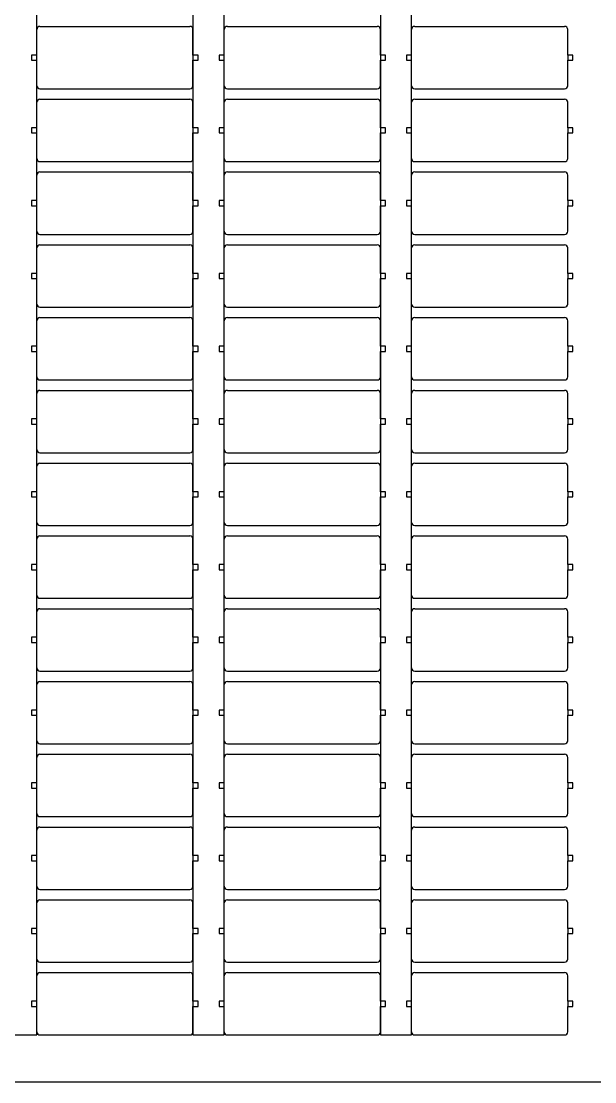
# Model space of a CAD drawing. Extents: x 0 to 438, y 0 to 206.
# Drawn here: x 282 to 337.1, y 0 to 102 of the extents above; entities that cross this region are included whole.
import ezdxf

# ---------------------------------------------------------------- set-up
doc = ezdxf.new("R2010")
doc.units = 0
for name, color, linetype in [('PLATE', 7, 'Continuous'), ('SAMPLE', 4, 'Continuous'), ('SEPARATOR', 1, 'Continuous'), ('TAB', 2, 'Continuous')]:
    doc.layers.add(name, color=color, linetype=linetype)

msp = doc.modelspace()

# ---------------------------------------------------------------- linework, layer by layer
at = {"layer": 'PLATE'}
msp.add_lwpolyline([(0, 0), (420, 0), (420, 197), (0, 197)], close=True, dxfattribs=at)
at = {"layer": 'SAMPLE'}
for p, q in [((283.5228, 101.3148), (283.5, 101.2)), ((283.5, 98.75), (283.5, 101.2)), ((283.5879, 101.4121), (283.5228, 101.3148)), ((283.6852, 101.4772), (283.5879, 101.4121)), ((283.8, 101.5), (283.6852, 101.4772)), ((283.8, 101.5), (298.2, 101.5)), ((298.3148, 101.4772), (298.2, 101.5)), ((298.4121, 101.4121), (298.3148, 101.4772)), ((298.4772, 101.3148), (298.4121, 101.4121)), ((298.5, 101.2), (298.4772, 101.3148)), ((298.5, 98.75), (298.5, 101.2)), ((301.5228, 101.3148), (301.5, 101.2)), ((301.5, 98.75), (301.5, 101.2)), ((301.5879, 101.4121), (301.5228, 101.3148)), ((301.6852, 101.4772), (301.5879, 101.4121)), ((301.8, 101.5), (301.6852, 101.4772)), ((301.8, 101.5), (316.2, 101.5)), ((316.3148, 101.4772), (316.2, 101.5)), ((316.4121, 101.4121), (316.3148, 101.4772)), ((316.4772, 101.3148), (316.4121, 101.4121)), ((316.5, 101.2), (316.4772, 101.3148)), ((316.5, 98.75), (316.5, 101.2)), ((319.5228, 101.3148), (319.5, 101.2)), ((319.5, 98.75), (319.5, 101.2)), ((319.5879, 101.4121), (319.5228, 101.3148)), ((319.6852, 101.4772), (319.5879, 101.4121)), ((319.8, 101.5), (319.6852, 101.4772)), ((319.8, 101.5), (334.2, 101.5)), ((334.3148, 101.4772), (334.2, 101.5)), ((334.4121, 101.4121), (334.3148, 101.4772)), ((334.4772, 101.3148), (334.4121, 101.4121)), ((334.5, 101.2), (334.4772, 101.3148)), ((334.5, 98.75), (334.5, 101.2)), ((283.5, 95.8), (283.5, 98.25)), ((298.5, 95.8), (298.5, 98.25)), ((301.5, 95.8), (301.5, 98.25)), ((316.5, 95.8), (316.5, 98.25)), ((319.5, 95.8), (319.5, 98.25)), ((334.5, 95.8), (334.5, 98.25)), ((283.5, 95.8), (283.5228, 95.6852)), ((283.5228, 95.6852), (283.5879, 95.5879)), ((283.5879, 95.5879), (283.6852, 95.5228)), ((283.6852, 95.5228), (283.8, 95.5)), ((283.8, 95.5), (298.2, 95.5)), ((298.2, 95.5), (298.3148, 95.5228)), ((298.3148, 95.5228), (298.4121, 95.5879)), ((298.4121, 95.5879), (298.4772, 95.6852)), ((298.4772, 95.6852), (298.5, 95.8)), ((301.5, 95.8), (301.5228, 95.6852)), ((301.5228, 95.6852), (301.5879, 95.5879)), ((301.5879, 95.5879), (301.6852, 95.5228)), ((301.6852, 95.5228), (301.8, 95.5)), ((301.8, 95.5), (316.2, 95.5)), ((316.2, 95.5), (316.3148, 95.5228)), ((316.3148, 95.5228), (316.4121, 95.5879)), ((316.4121, 95.5879), (316.4772, 95.6852)), ((316.4772, 95.6852), (316.5, 95.8)), ((319.5, 95.8), (319.5228, 95.6852)), ((319.5228, 95.6852), (319.5879, 95.5879)), ((319.5879, 95.5879), (319.6852, 95.5228)), ((319.6852, 95.5228), (319.8, 95.5)), ((319.8, 95.5), (334.2, 95.5)), ((334.2, 95.5), (334.3148, 95.5228)), ((334.3148, 95.5228), (334.4121, 95.5879)), ((334.4121, 95.5879), (334.4772, 95.6852)), ((334.4772, 95.6852), (334.5, 95.8)), ((283.5228, 94.3148), (283.5, 94.2)), ((283.5, 91.75), (283.5, 94.2)), ((283.5879, 94.4121), (283.5228, 94.3148)), ((283.6852, 94.4772), (283.5879, 94.4121)), ((283.8, 94.5), (283.6852, 94.4772)), ((283.8, 94.5), (298.2, 94.5)), ((298.3148, 94.4772), (298.2, 94.5)), ((298.4121, 94.4121), (298.3148, 94.4772)), ((298.4772, 94.3148), (298.4121, 94.4121)), ((298.5, 94.2), (298.4772, 94.3148)), ((298.5, 91.75), (298.5, 94.2)), ((301.5228, 94.3148), (301.5, 94.2)), ((301.5, 91.75), (301.5, 94.2)), ((301.5879, 94.4121), (301.5228, 94.3148)), ((301.6852, 94.4772), (301.5879, 94.4121)), ((301.8, 94.5), (301.6852, 94.4772)), ((301.8, 94.5), (316.2, 94.5)), ((316.3148, 94.4772), (316.2, 94.5)), ((316.4121, 94.4121), (316.3148, 94.4772)), ((316.4772, 94.3148), (316.4121, 94.4121)), ((316.5, 94.2), (316.4772, 94.3148)), ((316.5, 91.75), (316.5, 94.2)), ((319.5228, 94.3148), (319.5, 94.2)), ((319.5, 91.75), (319.5, 94.2)), ((319.5879, 94.4121), (319.5228, 94.3148)), ((319.6852, 94.4772), (319.5879, 94.4121)), ((319.8, 94.5), (319.6852, 94.4772)), ((319.8, 94.5), (334.2, 94.5)), ((334.3148, 94.4772), (334.2, 94.5)), ((334.4121, 94.4121), (334.3148, 94.4772)), ((334.4772, 94.3148), (334.4121, 94.4121)), ((334.5, 94.2), (334.4772, 94.3148)), ((334.5, 91.75), (334.5, 94.2)), ((283.5, 88.8), (283.5, 91.25)), ((298.5, 88.8), (298.5, 91.25)), ((301.5, 88.8), (301.5, 91.25)), ((316.5, 88.8), (316.5, 91.25)), ((319.5, 88.8), (319.5, 91.25)), ((334.5, 88.8), (334.5, 91.25)), ((283.5, 88.8), (283.5228, 88.6852)), ((298.4772, 88.6852), (298.5, 88.8)), ((301.5, 88.8), (301.5228, 88.6852)), ((316.4772, 88.6852), (316.5, 88.8)), ((319.5, 88.8), (319.5228, 88.6852)), ((334.4772, 88.6852), (334.5, 88.8)), ((283.5228, 88.6852), (283.5879, 88.5879)), ((283.5879, 88.5879), (283.6852, 88.5228)), ((283.6852, 88.5228), (283.8, 88.5)), ((283.8, 88.5), (298.2, 88.5)), ((298.2, 88.5), (298.3148, 88.5228)), ((298.3148, 88.5228), (298.4121, 88.5879)), ((298.4121, 88.5879), (298.4772, 88.6852)), ((301.5228, 88.6852), (301.5879, 88.5879)), ((301.5879, 88.5879), (301.6852, 88.5228)), ((301.6852, 88.5228), (301.8, 88.5)), ((301.8, 88.5), (316.2, 88.5)), ((316.2, 88.5), (316.3148, 88.5228)), ((316.3148, 88.5228), (316.4121, 88.5879)), ((316.4121, 88.5879), (316.4772, 88.6852)), ((319.5228, 88.6852), (319.5879, 88.5879)), ((319.5879, 88.5879), (319.6852, 88.5228)), ((319.6852, 88.5228), (319.8, 88.5)), ((319.8, 88.5), (334.2, 88.5)), ((334.2, 88.5), (334.3148, 88.5228)), ((334.3148, 88.5228), (334.4121, 88.5879)), ((334.4121, 88.5879), (334.4772, 88.6852)), ((283.5228, 87.3148), (283.5, 87.2)), ((283.5, 84.75), (283.5, 87.2)), ((283.5879, 87.4121), (283.5228, 87.3148)), ((283.6852, 87.4772), (283.5879, 87.4121)), ((283.8, 87.5), (283.6852, 87.4772)), ((283.8, 87.5), (298.2, 87.5)), ((298.3148, 87.4772), (298.2, 87.5)), ((298.4121, 87.4121), (298.3148, 87.4772)), ((298.4772, 87.3148), (298.4121, 87.4121)), ((298.5, 87.2), (298.4772, 87.3148)), ((298.5, 84.75), (298.5, 87.2)), ((301.5228, 87.3148), (301.5, 87.2)), ((301.5, 84.75), (301.5, 87.2)), ((301.5879, 87.4121), (301.5228, 87.3148)), ((301.6852, 87.4772), (301.5879, 87.4121)), ((301.8, 87.5), (301.6852, 87.4772)), ((301.8, 87.5), (316.2, 87.5)), ((316.3148, 87.4772), (316.2, 87.5)), ((316.4121, 87.4121), (316.3148, 87.4772)), ((316.4772, 87.3148), (316.4121, 87.4121)), ((316.5, 87.2), (316.4772, 87.3148)), ((316.5, 84.75), (316.5, 87.2)), ((319.5228, 87.3148), (319.5, 87.2)), ((319.5, 84.75), (319.5, 87.2)), ((319.5879, 87.4121), (319.5228, 87.3148)), ((319.6852, 87.4772), (319.5879, 87.4121)), ((319.8, 87.5), (319.6852, 87.4772)), ((319.8, 87.5), (334.2, 87.5)), ((334.3148, 87.4772), (334.2, 87.5)), ((334.4121, 87.4121), (334.3148, 87.4772)), ((334.4772, 87.3148), (334.4121, 87.4121)), ((334.5, 87.2), (334.4772, 87.3148)), ((334.5, 84.75), (334.5, 87.2)), ((283.5, 81.8), (283.5, 84.25)), ((298.5, 81.8), (298.5, 84.25)), ((301.5, 81.8), (301.5, 84.25)), ((316.5, 81.8), (316.5, 84.25)), ((319.5, 81.8), (319.5, 84.25)), ((334.5, 81.8), (334.5, 84.25)), ((283.5, 81.8), (283.5228, 81.6852)), ((283.5228, 81.6852), (283.5879, 81.5879)), ((298.4121, 81.5879), (298.4772, 81.6852)), ((298.4772, 81.6852), (298.5, 81.8)), ((301.5, 81.8), (301.5228, 81.6852)), ((301.5228, 81.6852), (301.5879, 81.5879)), ((316.4121, 81.5879), (316.4772, 81.6852)), ((316.4772, 81.6852), (316.5, 81.8)), ((319.5, 81.8), (319.5228, 81.6852)), ((319.5228, 81.6852), (319.5879, 81.5879)), ((334.4121, 81.5879), (334.4772, 81.6852)), ((334.4772, 81.6852), (334.5, 81.8)), ((283.5879, 81.5879), (283.6852, 81.5228)), ((283.6852, 81.5228), (283.8, 81.5)), ((283.8, 81.5), (298.2, 81.5)), ((298.2, 81.5), (298.3148, 81.5228)), ((298.3148, 81.5228), (298.4121, 81.5879)), ((301.5879, 81.5879), (301.6852, 81.5228)), ((301.6852, 81.5228), (301.8, 81.5)), ((301.8, 81.5), (316.2, 81.5)), ((316.2, 81.5), (316.3148, 81.5228)), ((316.3148, 81.5228), (316.4121, 81.5879)), ((319.5879, 81.5879), (319.6852, 81.5228)), ((319.6852, 81.5228), (319.8, 81.5)), ((319.8, 81.5), (334.2, 81.5)), ((334.2, 81.5), (334.3148, 81.5228)), ((334.3148, 81.5228), (334.4121, 81.5879)), ((283.5228, 80.3148), (283.5, 80.2)), ((283.5, 77.75), (283.5, 80.2)), ((283.5879, 80.4121), (283.5228, 80.3148)), ((283.6852, 80.4772), (283.5879, 80.4121)), ((283.8, 80.5), (283.6852, 80.4772)), ((283.8, 80.5), (298.2, 80.5)), ((298.3148, 80.4772), (298.2, 80.5)), ((298.4121, 80.4121), (298.3148, 80.4772)), ((298.4772, 80.3148), (298.4121, 80.4121)), ((298.5, 80.2), (298.4772, 80.3148)), ((298.5, 77.75), (298.5, 80.2)), ((301.5228, 80.3148), (301.5, 80.2)), ((301.5, 77.75), (301.5, 80.2)), ((301.5879, 80.4121), (301.5228, 80.3148)), ((301.6852, 80.4772), (301.5879, 80.4121)), ((301.8, 80.5), (301.6852, 80.4772)), ((301.8, 80.5), (316.2, 80.5)), ((316.3148, 80.4772), (316.2, 80.5)), ((316.4121, 80.4121), (316.3148, 80.4772)), ((316.4772, 80.3148), (316.4121, 80.4121)), ((316.5, 80.2), (316.4772, 80.3148)), ((316.5, 77.75), (316.5, 80.2)), ((319.5228, 80.3148), (319.5, 80.2)), ((319.5, 77.75), (319.5, 80.2)), ((319.5879, 80.4121), (319.5228, 80.3148)), ((319.6852, 80.4772), (319.5879, 80.4121)), ((319.8, 80.5), (319.6852, 80.4772)), ((319.8, 80.5), (334.2, 80.5)), ((334.3148, 80.4772), (334.2, 80.5)), ((334.4121, 80.4121), (334.3148, 80.4772)), ((334.4772, 80.3148), (334.4121, 80.4121)), ((334.5, 80.2), (334.4772, 80.3148)), ((334.5, 77.75), (334.5, 80.2)), ((283.5, 74.8), (283.5, 77.25)), ((298.5, 74.8), (298.5, 77.25)), ((301.5, 74.8), (301.5, 77.25)), ((316.5, 74.8), (316.5, 77.25)), ((319.5, 74.8), (319.5, 77.25)), ((334.5, 74.8), (334.5, 77.25)), ((283.5, 74.8), (283.5228, 74.6852)), ((283.5228, 74.6852), (283.5879, 74.5879)), ((283.5879, 74.5879), (283.6852, 74.5228)), ((283.6852, 74.5228), (283.8, 74.5)), ((283.8, 74.5), (298.2, 74.5)), ((298.2, 74.5), (298.3148, 74.5228)), ((298.3148, 74.5228), (298.4121, 74.5879)), ((298.4121, 74.5879), (298.4772, 74.6852)), ((298.4772, 74.6852), (298.5, 74.8)), ((301.5, 74.8), (301.5228, 74.6852)), ((301.5228, 74.6852), (301.5879, 74.5879)), ((301.5879, 74.5879), (301.6852, 74.5228)), ((301.6852, 74.5228), (301.8, 74.5)), ((301.8, 74.5), (316.2, 74.5)), ((316.2, 74.5), (316.3148, 74.5228)), ((316.3148, 74.5228), (316.4121, 74.5879)), ((316.4121, 74.5879), (316.4772, 74.6852)), ((316.4772, 74.6852), (316.5, 74.8)), ((319.5, 74.8), (319.5228, 74.6852)), ((319.5228, 74.6852), (319.5879, 74.5879)), ((319.5879, 74.5879), (319.6852, 74.5228)), ((319.6852, 74.5228), (319.8, 74.5)), ((319.8, 74.5), (334.2, 74.5)), ((334.2, 74.5), (334.3148, 74.5228)), ((334.3148, 74.5228), (334.4121, 74.5879)), ((334.4121, 74.5879), (334.4772, 74.6852)), ((334.4772, 74.6852), (334.5, 74.8)), ((283.6852, 73.4772), (283.5879, 73.4121)), ((283.8, 73.5), (283.6852, 73.4772)), ((283.8, 73.5), (298.2, 73.5)), ((298.3148, 73.4772), (298.2, 73.5)), ((298.4121, 73.4121), (298.3148, 73.4772)), ((301.6852, 73.4772), (301.5879, 73.4121)), ((301.8, 73.5), (301.6852, 73.4772)), ((301.8, 73.5), (316.2, 73.5)), ((316.3148, 73.4772), (316.2, 73.5)), ((316.4121, 73.4121), (316.3148, 73.4772)), ((319.6852, 73.4772), (319.5879, 73.4121)), ((319.8, 73.5), (319.6852, 73.4772)), ((319.8, 73.5), (334.2, 73.5)), ((334.3148, 73.4772), (334.2, 73.5)), ((334.4121, 73.4121), (334.3148, 73.4772)), ((283.5228, 73.3148), (283.5, 73.2)), ((283.5, 70.75), (283.5, 73.2)), ((283.5879, 73.4121), (283.5228, 73.3148)), ((298.4772, 73.3148), (298.4121, 73.4121)), ((298.5, 73.2), (298.4772, 73.3148)), ((298.5, 70.75), (298.5, 73.2)), ((301.5228, 73.3148), (301.5, 73.2)), ((301.5, 70.75), (301.5, 73.2)), ((301.5879, 73.4121), (301.5228, 73.3148)), ((316.4772, 73.3148), (316.4121, 73.4121)), ((316.5, 73.2), (316.4772, 73.3148)), ((316.5, 70.75), (316.5, 73.2)), ((319.5228, 73.3148), (319.5, 73.2)), ((319.5, 70.75), (319.5, 73.2)), ((319.5879, 73.4121), (319.5228, 73.3148)), ((334.4772, 73.3148), (334.4121, 73.4121)), ((334.5, 73.2), (334.4772, 73.3148)), ((334.5, 70.75), (334.5, 73.2)), ((283.5, 67.8), (283.5, 70.25)), ((298.5, 67.8), (298.5, 70.25)), ((301.5, 67.8), (301.5, 70.25)), ((316.5, 67.8), (316.5, 70.25)), ((319.5, 67.8), (319.5, 70.25)), ((334.5, 67.8), (334.5, 70.25)), ((283.5, 67.8), (283.5228, 67.6852)), ((283.5228, 67.6852), (283.5879, 67.5879)), ((283.5879, 67.5879), (283.6852, 67.5228)), ((283.6852, 67.5228), (283.8, 67.5)), ((283.8, 67.5), (298.2, 67.5)), ((298.2, 67.5), (298.3148, 67.5228)), ((298.3148, 67.5228), (298.4121, 67.5879)), ((298.4121, 67.5879), (298.4772, 67.6852)), ((298.4772, 67.6852), (298.5, 67.8)), ((301.5, 67.8), (301.5228, 67.6852)), ((301.5228, 67.6852), (301.5879, 67.5879)), ((301.5879, 67.5879), (301.6852, 67.5228)), ((301.6852, 67.5228), (301.8, 67.5)), ((301.8, 67.5), (316.2, 67.5)), ((316.2, 67.5), (316.3148, 67.5228)), ((316.3148, 67.5228), (316.4121, 67.5879)), ((316.4121, 67.5879), (316.4772, 67.6852)), ((316.4772, 67.6852), (316.5, 67.8)), ((319.5, 67.8), (319.5228, 67.6852)), ((319.5228, 67.6852), (319.5879, 67.5879)), ((319.5879, 67.5879), (319.6852, 67.5228)), ((319.6852, 67.5228), (319.8, 67.5)), ((319.8, 67.5), (334.2, 67.5)), ((334.2, 67.5), (334.3148, 67.5228)), ((334.3148, 67.5228), (334.4121, 67.5879)), ((334.4121, 67.5879), (334.4772, 67.6852)), ((334.4772, 67.6852), (334.5, 67.8)), ((283.5228, 66.3148), (283.5, 66.2)), ((283.5879, 66.4121), (283.5228, 66.3148)), ((283.6852, 66.4772), (283.5879, 66.4121)), ((283.8, 66.5), (283.6852, 66.4772)), ((283.8, 66.5), (298.2, 66.5)), ((298.3148, 66.4772), (298.2, 66.5)), ((298.4121, 66.4121), (298.3148, 66.4772)), ((298.4772, 66.3148), (298.4121, 66.4121)), ((298.5, 66.2), (298.4772, 66.3148)), ((301.5228, 66.3148), (301.5, 66.2)), ((301.5879, 66.4121), (301.5228, 66.3148)), ((301.6852, 66.4772), (301.5879, 66.4121)), ((301.8, 66.5), (301.6852, 66.4772)), ((301.8, 66.5), (316.2, 66.5)), ((316.3148, 66.4772), (316.2, 66.5)), ((316.4121, 66.4121), (316.3148, 66.4772)), ((316.4772, 66.3148), (316.4121, 66.4121)), ((316.5, 66.2), (316.4772, 66.3148)), ((319.5228, 66.3148), (319.5, 66.2)), ((319.5879, 66.4121), (319.5228, 66.3148)), ((319.6852, 66.4772), (319.5879, 66.4121)), ((319.8, 66.5), (319.6852, 66.4772)), ((319.8, 66.5), (334.2, 66.5)), ((334.3148, 66.4772), (334.2, 66.5)), ((334.4121, 66.4121), (334.3148, 66.4772)), ((334.4772, 66.3148), (334.4121, 66.4121)), ((334.5, 66.2), (334.4772, 66.3148)), ((283.5, 63.75), (283.5, 66.2)), ((298.5, 63.75), (298.5, 66.2)), ((301.5, 63.75), (301.5, 66.2)), ((316.5, 63.75), (316.5, 66.2)), ((319.5, 63.75), (319.5, 66.2)), ((334.5, 63.75), (334.5, 66.2)), ((283.5, 60.8), (283.5, 63.25)), ((298.5, 60.8), (298.5, 63.25)), ((301.5, 60.8), (301.5, 63.25)), ((316.5, 60.8), (316.5, 63.25)), ((319.5, 60.8), (319.5, 63.25)), ((334.5, 60.8), (334.5, 63.25)), ((283.5, 60.8), (283.5228, 60.6852)), ((283.5228, 60.6852), (283.5879, 60.5879)), ((283.5879, 60.5879), (283.6852, 60.5228)), ((283.6852, 60.5228), (283.8, 60.5)), ((283.8, 60.5), (298.2, 60.5)), ((298.2, 60.5), (298.3148, 60.5228)), ((298.3148, 60.5228), (298.4121, 60.5879)), ((298.4121, 60.5879), (298.4772, 60.6852)), ((298.4772, 60.6852), (298.5, 60.8)), ((301.5, 60.8), (301.5228, 60.6852)), ((301.5228, 60.6852), (301.5879, 60.5879)), ((301.5879, 60.5879), (301.6852, 60.5228)), ((301.6852, 60.5228), (301.8, 60.5)), ((301.8, 60.5), (316.2, 60.5)), ((316.2, 60.5), (316.3148, 60.5228)), ((316.3148, 60.5228), (316.4121, 60.5879)), ((316.4121, 60.5879), (316.4772, 60.6852)), ((316.4772, 60.6852), (316.5, 60.8)), ((319.5, 60.8), (319.5228, 60.6852)), ((319.5228, 60.6852), (319.5879, 60.5879)), ((319.5879, 60.5879), (319.6852, 60.5228)), ((319.6852, 60.5228), (319.8, 60.5)), ((319.8, 60.5), (334.2, 60.5)), ((334.2, 60.5), (334.3148, 60.5228)), ((334.3148, 60.5228), (334.4121, 60.5879)), ((334.4121, 60.5879), (334.4772, 60.6852)), ((334.4772, 60.6852), (334.5, 60.8)), ((283.5228, 59.3148), (283.5, 59.2)), ((283.5, 56.75), (283.5, 59.2)), ((283.5879, 59.4121), (283.5228, 59.3148)), ((283.6852, 59.4772), (283.5879, 59.4121)), ((283.8, 59.5), (283.6852, 59.4772)), ((283.8, 59.5), (298.2, 59.5)), ((298.3148, 59.4772), (298.2, 59.5)), ((298.4121, 59.4121), (298.3148, 59.4772)), ((298.4772, 59.3148), (298.4121, 59.4121)), ((298.5, 59.2), (298.4772, 59.3148)), ((298.5, 56.75), (298.5, 59.2)), ((301.5228, 59.3148), (301.5, 59.2)), ((301.5, 56.75), (301.5, 59.2)), ((301.5879, 59.4121), (301.5228, 59.3148)), ((301.6852, 59.4772), (301.5879, 59.4121)), ((301.8, 59.5), (301.6852, 59.4772)), ((301.8, 59.5), (316.2, 59.5)), ((316.3148, 59.4772), (316.2, 59.5)), ((316.4121, 59.4121), (316.3148, 59.4772)), ((316.4772, 59.3148), (316.4121, 59.4121)), ((316.5, 59.2), (316.4772, 59.3148)), ((316.5, 56.75), (316.5, 59.2)), ((319.5228, 59.3148), (319.5, 59.2)), ((319.5, 56.75), (319.5, 59.2)), ((319.5879, 59.4121), (319.5228, 59.3148)), ((319.6852, 59.4772), (319.5879, 59.4121)), ((319.8, 59.5), (319.6852, 59.4772)), ((319.8, 59.5), (334.2, 59.5)), ((334.3148, 59.4772), (334.2, 59.5)), ((334.4121, 59.4121), (334.3148, 59.4772)), ((334.4772, 59.3148), (334.4121, 59.4121)), ((334.5, 59.2), (334.4772, 59.3148)), ((334.5, 56.75), (334.5, 59.2)), ((283.5, 53.8), (283.5, 56.25)), ((298.5, 53.8), (298.5, 56.25)), ((301.5, 53.8), (301.5, 56.25)), ((316.5, 53.8), (316.5, 56.25)), ((319.5, 53.8), (319.5, 56.25)), ((334.5, 53.8), (334.5, 56.25)), ((283.5, 53.8), (283.5228, 53.6852)), ((283.5228, 53.6852), (283.5879, 53.5879)), ((283.5879, 53.5879), (283.6852, 53.5228)), ((283.6852, 53.5228), (283.8, 53.5)), ((283.8, 53.5), (298.2, 53.5)), ((298.2, 53.5), (298.3148, 53.5228)), ((298.3148, 53.5228), (298.4121, 53.5879)), ((298.4121, 53.5879), (298.4772, 53.6852)), ((298.4772, 53.6852), (298.5, 53.8)), ((301.5, 53.8), (301.5228, 53.6852)), ((301.5228, 53.6852), (301.5879, 53.5879)), ((301.5879, 53.5879), (301.6852, 53.5228)), ((301.6852, 53.5228), (301.8, 53.5)), ((301.8, 53.5), (316.2, 53.5)), ((316.2, 53.5), (316.3148, 53.5228)), ((316.3148, 53.5228), (316.4121, 53.5879)), ((316.4121, 53.5879), (316.4772, 53.6852)), ((316.4772, 53.6852), (316.5, 53.8)), ((319.5, 53.8), (319.5228, 53.6852)), ((319.5228, 53.6852), (319.5879, 53.5879)), ((319.5879, 53.5879), (319.6852, 53.5228)), ((319.6852, 53.5228), (319.8, 53.5)), ((319.8, 53.5), (334.2, 53.5)), ((334.2, 53.5), (334.3148, 53.5228)), ((334.3148, 53.5228), (334.4121, 53.5879)), ((334.4121, 53.5879), (334.4772, 53.6852)), ((334.4772, 53.6852), (334.5, 53.8)), ((283.5228, 52.3148), (283.5, 52.2)), ((283.5, 49.75), (283.5, 52.2)), ((283.5879, 52.4121), (283.5228, 52.3148)), ((283.6852, 52.4772), (283.5879, 52.4121)), ((283.8, 52.5), (283.6852, 52.4772)), ((283.8, 52.5), (298.2, 52.5)), ((298.3148, 52.4772), (298.2, 52.5)), ((298.4121, 52.4121), (298.3148, 52.4772)), ((298.4772, 52.3148), (298.4121, 52.4121)), ((298.5, 52.2), (298.4772, 52.3148)), ((298.5, 49.75), (298.5, 52.2)), ((301.5228, 52.3148), (301.5, 52.2)), ((301.5, 49.75), (301.5, 52.2)), ((301.5879, 52.4121), (301.5228, 52.3148)), ((301.6852, 52.4772), (301.5879, 52.4121)), ((301.8, 52.5), (301.6852, 52.4772)), ((301.8, 52.5), (316.2, 52.5)), ((316.3148, 52.4772), (316.2, 52.5)), ((316.4121, 52.4121), (316.3148, 52.4772)), ((316.4772, 52.3148), (316.4121, 52.4121)), ((316.5, 52.2), (316.4772, 52.3148)), ((316.5, 49.75), (316.5, 52.2)), ((319.5228, 52.3148), (319.5, 52.2)), ((319.5, 49.75), (319.5, 52.2)), ((319.5879, 52.4121), (319.5228, 52.3148)), ((319.6852, 52.4772), (319.5879, 52.4121)), ((319.8, 52.5), (319.6852, 52.4772)), ((319.8, 52.5), (334.2, 52.5)), ((334.3148, 52.4772), (334.2, 52.5)), ((334.4121, 52.4121), (334.3148, 52.4772)), ((334.4772, 52.3148), (334.4121, 52.4121)), ((334.5, 52.2), (334.4772, 52.3148)), ((334.5, 49.75), (334.5, 52.2)), ((283.5, 46.8), (283.5, 49.25)), ((298.5, 46.8), (298.5, 49.25)), ((301.5, 46.8), (301.5, 49.25)), ((316.5, 46.8), (316.5, 49.25)), ((319.5, 46.8), (319.5, 49.25)), ((334.5, 46.8), (334.5, 49.25)), ((283.5, 46.8), (283.5228, 46.6852)), ((283.5228, 46.6852), (283.5879, 46.5879)), ((283.5879, 46.5879), (283.6852, 46.5228)), ((283.6852, 46.5228), (283.8, 46.5)), ((283.8, 46.5), (298.2, 46.5)), ((298.2, 46.5), (298.3148, 46.5228)), ((298.3148, 46.5228), (298.4121, 46.5879)), ((298.4121, 46.5879), (298.4772, 46.6852)), ((298.4772, 46.6852), (298.5, 46.8)), ((301.5, 46.8), (301.5228, 46.6852)), ((301.5228, 46.6852), (301.5879, 46.5879)), ((301.5879, 46.5879), (301.6852, 46.5228)), ((301.6852, 46.5228), (301.8, 46.5)), ((301.8, 46.5), (316.2, 46.5)), ((316.2, 46.5), (316.3148, 46.5228)), ((316.3148, 46.5228), (316.4121, 46.5879)), ((316.4121, 46.5879), (316.4772, 46.6852)), ((316.4772, 46.6852), (316.5, 46.8)), ((319.5, 46.8), (319.5228, 46.6852)), ((319.5228, 46.6852), (319.5879, 46.5879)), ((319.5879, 46.5879), (319.6852, 46.5228)), ((319.6852, 46.5228), (319.8, 46.5)), ((319.8, 46.5), (334.2, 46.5)), ((334.2, 46.5), (334.3148, 46.5228)), ((334.3148, 46.5228), (334.4121, 46.5879)), ((334.4121, 46.5879), (334.4772, 46.6852)), ((334.4772, 46.6852), (334.5, 46.8)), ((283.5228, 45.3148), (283.5, 45.2)), ((283.5, 42.75), (283.5, 45.2)), ((283.5879, 45.4121), (283.5228, 45.3148)), ((283.6852, 45.4772), (283.5879, 45.4121)), ((283.8, 45.5), (283.6852, 45.4772)), ((283.8, 45.5), (298.2, 45.5)), ((298.3148, 45.4772), (298.2, 45.5)), ((298.4121, 45.4121), (298.3148, 45.4772)), ((298.4772, 45.3148), (298.4121, 45.4121)), ((298.5, 45.2), (298.4772, 45.3148)), ((298.5, 42.75), (298.5, 45.2)), ((301.5228, 45.3148), (301.5, 45.2)), ((301.5, 42.75), (301.5, 45.2)), ((301.5879, 45.4121), (301.5228, 45.3148)), ((301.6852, 45.4772), (301.5879, 45.4121)), ((301.8, 45.5), (301.6852, 45.4772)), ((301.8, 45.5), (316.2, 45.5)), ((316.3148, 45.4772), (316.2, 45.5)), ((316.4121, 45.4121), (316.3148, 45.4772)), ((316.4772, 45.3148), (316.4121, 45.4121)), ((316.5, 45.2), (316.4772, 45.3148)), ((316.5, 42.75), (316.5, 45.2)), ((319.5228, 45.3148), (319.5, 45.2)), ((319.5, 42.75), (319.5, 45.2)), ((319.5879, 45.4121), (319.5228, 45.3148)), ((319.6852, 45.4772), (319.5879, 45.4121)), ((319.8, 45.5), (319.6852, 45.4772)), ((319.8, 45.5), (334.2, 45.5)), ((334.3148, 45.4772), (334.2, 45.5)), ((334.4121, 45.4121), (334.3148, 45.4772)), ((334.4772, 45.3148), (334.4121, 45.4121)), ((334.5, 45.2), (334.4772, 45.3148)), ((334.5, 42.75), (334.5, 45.2)), ((283.5, 39.8), (283.5, 42.25)), ((298.5, 39.8), (298.5, 42.25)), ((301.5, 39.8), (301.5, 42.25)), ((316.5, 39.8), (316.5, 42.25)), ((319.5, 39.8), (319.5, 42.25)), ((334.5, 39.8), (334.5, 42.25)), ((283.5, 39.8), (283.5228, 39.6852)), ((298.4772, 39.6852), (298.5, 39.8)), ((301.5, 39.8), (301.5228, 39.6852)), ((316.4772, 39.6852), (316.5, 39.8)), ((319.5, 39.8), (319.5228, 39.6852)), ((334.4772, 39.6852), (334.5, 39.8)), ((283.5228, 39.6852), (283.5879, 39.5879)), ((283.5879, 39.5879), (283.6852, 39.5228)), ((283.6852, 39.5228), (283.8, 39.5)), ((283.8, 39.5), (298.2, 39.5)), ((298.2, 39.5), (298.3148, 39.5228)), ((298.3148, 39.5228), (298.4121, 39.5879)), ((298.4121, 39.5879), (298.4772, 39.6852)), ((301.5228, 39.6852), (301.5879, 39.5879)), ((301.5879, 39.5879), (301.6852, 39.5228)), ((301.6852, 39.5228), (301.8, 39.5)), ((301.8, 39.5), (316.2, 39.5)), ((316.2, 39.5), (316.3148, 39.5228)), ((316.3148, 39.5228), (316.4121, 39.5879)), ((316.4121, 39.5879), (316.4772, 39.6852)), ((319.5228, 39.6852), (319.5879, 39.5879)), ((319.5879, 39.5879), (319.6852, 39.5228)), ((319.6852, 39.5228), (319.8, 39.5)), ((319.8, 39.5), (334.2, 39.5)), ((334.2, 39.5), (334.3148, 39.5228)), ((334.3148, 39.5228), (334.4121, 39.5879)), ((334.4121, 39.5879), (334.4772, 39.6852)), ((283.5228, 38.3148), (283.5, 38.2)), ((283.5, 35.75), (283.5, 38.2)), ((283.5879, 38.4121), (283.5228, 38.3148)), ((283.6852, 38.4772), (283.5879, 38.4121)), ((283.8, 38.5), (283.6852, 38.4772)), ((283.8, 38.5), (298.2, 38.5)), ((298.3148, 38.4772), (298.2, 38.5)), ((298.4121, 38.4121), (298.3148, 38.4772)), ((298.4772, 38.3148), (298.4121, 38.4121)), ((298.5, 38.2), (298.4772, 38.3148)), ((298.5, 35.75), (298.5, 38.2)), ((301.5228, 38.3148), (301.5, 38.2)), ((301.5, 35.75), (301.5, 38.2)), ((301.5879, 38.4121), (301.5228, 38.3148)), ((301.6852, 38.4772), (301.5879, 38.4121)), ((301.8, 38.5), (301.6852, 38.4772)), ((301.8, 38.5), (316.2, 38.5)), ((316.3148, 38.4772), (316.2, 38.5)), ((316.4121, 38.4121), (316.3148, 38.4772)), ((316.4772, 38.3148), (316.4121, 38.4121)), ((316.5, 38.2), (316.4772, 38.3148)), ((316.5, 35.75), (316.5, 38.2)), ((319.5228, 38.3148), (319.5, 38.2)), ((319.5, 35.75), (319.5, 38.2)), ((319.5879, 38.4121), (319.5228, 38.3148)), ((319.6852, 38.4772), (319.5879, 38.4121)), ((319.8, 38.5), (319.6852, 38.4772)), ((319.8, 38.5), (334.2, 38.5)), ((334.3148, 38.4772), (334.2, 38.5)), ((334.4121, 38.4121), (334.3148, 38.4772)), ((334.4772, 38.3148), (334.4121, 38.4121)), ((334.5, 38.2), (334.4772, 38.3148)), ((334.5, 35.75), (334.5, 38.2)), ((283.5, 32.8), (283.5, 35.25)), ((298.5, 32.8), (298.5, 35.25)), ((301.5, 32.8), (301.5, 35.25)), ((316.5, 32.8), (316.5, 35.25)), ((319.5, 32.8), (319.5, 35.25)), ((334.5, 32.8), (334.5, 35.25)), ((283.5, 32.8), (283.5228, 32.6852)), ((283.5228, 32.6852), (283.5879, 32.5879)), ((298.4121, 32.5879), (298.4772, 32.6852)), ((298.4772, 32.6852), (298.5, 32.8)), ((301.5, 32.8), (301.5228, 32.6852)), ((301.5228, 32.6852), (301.5879, 32.5879)), ((316.4121, 32.5879), (316.4772, 32.6852)), ((316.4772, 32.6852), (316.5, 32.8)), ((319.5, 32.8), (319.5228, 32.6852)), ((319.5228, 32.6852), (319.5879, 32.5879)), ((334.4121, 32.5879), (334.4772, 32.6852)), ((334.4772, 32.6852), (334.5, 32.8)), ((283.5879, 32.5879), (283.6852, 32.5228)), ((283.6852, 32.5228), (283.8, 32.5)), ((283.8, 32.5), (298.2, 32.5)), ((298.2, 32.5), (298.3148, 32.5228)), ((298.3148, 32.5228), (298.4121, 32.5879)), ((301.5879, 32.5879), (301.6852, 32.5228)), ((301.6852, 32.5228), (301.8, 32.5)), ((301.8, 32.5), (316.2, 32.5)), ((316.2, 32.5), (316.3148, 32.5228)), ((316.3148, 32.5228), (316.4121, 32.5879)), ((319.5879, 32.5879), (319.6852, 32.5228)), ((319.6852, 32.5228), (319.8, 32.5)), ((319.8, 32.5), (334.2, 32.5)), ((334.2, 32.5), (334.3148, 32.5228)), ((334.3148, 32.5228), (334.4121, 32.5879)), ((283.5228, 31.3148), (283.5, 31.2)), ((283.5, 28.75), (283.5, 31.2)), ((283.5879, 31.4121), (283.5228, 31.3148)), ((283.6852, 31.4772), (283.5879, 31.4121)), ((283.8, 31.5), (283.6852, 31.4772)), ((283.8, 31.5), (298.2, 31.5)), ((298.3148, 31.4772), (298.2, 31.5)), ((298.4121, 31.4121), (298.3148, 31.4772)), ((298.4772, 31.3148), (298.4121, 31.4121)), ((298.5, 31.2), (298.4772, 31.3148)), ((298.5, 28.75), (298.5, 31.2)), ((301.5228, 31.3148), (301.5, 31.2)), ((301.5, 28.75), (301.5, 31.2)), ((301.5879, 31.4121), (301.5228, 31.3148)), ((301.6852, 31.4772), (301.5879, 31.4121)), ((301.8, 31.5), (301.6852, 31.4772)), ((301.8, 31.5), (316.2, 31.5)), ((316.3148, 31.4772), (316.2, 31.5)), ((316.4121, 31.4121), (316.3148, 31.4772)), ((316.4772, 31.3148), (316.4121, 31.4121)), ((316.5, 31.2), (316.4772, 31.3148)), ((316.5, 28.75), (316.5, 31.2)), ((319.5228, 31.3148), (319.5, 31.2)), ((319.5, 28.75), (319.5, 31.2)), ((319.5879, 31.4121), (319.5228, 31.3148)), ((319.6852, 31.4772), (319.5879, 31.4121)), ((319.8, 31.5), (319.6852, 31.4772)), ((319.8, 31.5), (334.2, 31.5)), ((334.3148, 31.4772), (334.2, 31.5)), ((334.4121, 31.4121), (334.3148, 31.4772)), ((334.4772, 31.3148), (334.4121, 31.4121)), ((334.5, 31.2), (334.4772, 31.3148)), ((334.5, 28.75), (334.5, 31.2)), ((283.5, 25.8), (283.5, 28.25)), ((298.5, 25.8), (298.5, 28.25)), ((301.5, 25.8), (301.5, 28.25)), ((316.5, 25.8), (316.5, 28.25)), ((319.5, 25.8), (319.5, 28.25)), ((334.5, 25.8), (334.5, 28.25)), ((283.5, 25.8), (283.5228, 25.6852)), ((283.5228, 25.6852), (283.5879, 25.5879)), ((283.5879, 25.5879), (283.6852, 25.5228)), ((283.6852, 25.5228), (283.8, 25.5)), ((283.8, 25.5), (298.2, 25.5)), ((298.2, 25.5), (298.3148, 25.5228)), ((298.3148, 25.5228), (298.4121, 25.5879)), ((298.4121, 25.5879), (298.4772, 25.6852)), ((298.4772, 25.6852), (298.5, 25.8)), ((301.5, 25.8), (301.5228, 25.6852)), ((301.5228, 25.6852), (301.5879, 25.5879)), ((301.5879, 25.5879), (301.6852, 25.5228)), ((301.6852, 25.5228), (301.8, 25.5)), ((301.8, 25.5), (316.2, 25.5)), ((316.2, 25.5), (316.3148, 25.5228)), ((316.3148, 25.5228), (316.4121, 25.5879)), ((316.4121, 25.5879), (316.4772, 25.6852)), ((316.4772, 25.6852), (316.5, 25.8)), ((319.5, 25.8), (319.5228, 25.6852)), ((319.5228, 25.6852), (319.5879, 25.5879)), ((319.5879, 25.5879), (319.6852, 25.5228)), ((319.6852, 25.5228), (319.8, 25.5)), ((319.8, 25.5), (334.2, 25.5)), ((334.2, 25.5), (334.3148, 25.5228)), ((334.3148, 25.5228), (334.4121, 25.5879)), ((334.4121, 25.5879), (334.4772, 25.6852)), ((334.4772, 25.6852), (334.5, 25.8)), ((283.8, 24.5), (283.6852, 24.4772)), ((283.8, 24.5), (298.2, 24.5)), ((298.3148, 24.4772), (298.2, 24.5)), ((301.8, 24.5), (301.6852, 24.4772)), ((301.8, 24.5), (316.2, 24.5)), ((316.3148, 24.4772), (316.2, 24.5)), ((319.8, 24.5), (319.6852, 24.4772)), ((319.8, 24.5), (334.2, 24.5)), ((334.3148, 24.4772), (334.2, 24.5)), ((283.5228, 24.3148), (283.5, 24.2)), ((283.5, 21.75), (283.5, 24.2)), ((283.5879, 24.4121), (283.5228, 24.3148)), ((283.6852, 24.4772), (283.5879, 24.4121)), ((298.4121, 24.4121), (298.3148, 24.4772)), ((298.4772, 24.3148), (298.4121, 24.4121)), ((298.5, 24.2), (298.4772, 24.3148)), ((298.5, 21.75), (298.5, 24.2)), ((301.5228, 24.3148), (301.5, 24.2)), ((301.5, 21.75), (301.5, 24.2)), ((301.5879, 24.4121), (301.5228, 24.3148)), ((301.6852, 24.4772), (301.5879, 24.4121)), ((316.4121, 24.4121), (316.3148, 24.4772)), ((316.4772, 24.3148), (316.4121, 24.4121)), ((316.5, 24.2), (316.4772, 24.3148)), ((316.5, 21.75), (316.5, 24.2)), ((319.5228, 24.3148), (319.5, 24.2)), ((319.5, 21.75), (319.5, 24.2)), ((319.5879, 24.4121), (319.5228, 24.3148)), ((319.6852, 24.4772), (319.5879, 24.4121)), ((334.4121, 24.4121), (334.3148, 24.4772)), ((334.4772, 24.3148), (334.4121, 24.4121)), ((334.5, 24.2), (334.4772, 24.3148)), ((334.5, 21.75), (334.5, 24.2)), ((283.5, 18.8), (283.5, 21.25)), ((298.5, 18.8), (298.5, 21.25)), ((301.5, 18.8), (301.5, 21.25)), ((316.5, 18.8), (316.5, 21.25)), ((319.5, 18.8), (319.5, 21.25)), ((334.5, 18.8), (334.5, 21.25)), ((283.5, 18.8), (283.5228, 18.6852)), ((283.5228, 18.6852), (283.5879, 18.5879)), ((283.5879, 18.5879), (283.6852, 18.5228)), ((283.6852, 18.5228), (283.8, 18.5)), ((283.8, 18.5), (298.2, 18.5)), ((298.2, 18.5), (298.3148, 18.5228)), ((298.3148, 18.5228), (298.4121, 18.5879)), ((298.4121, 18.5879), (298.4772, 18.6852)), ((298.4772, 18.6852), (298.5, 18.8)), ((301.5, 18.8), (301.5228, 18.6852)), ((301.5228, 18.6852), (301.5879, 18.5879)), ((301.5879, 18.5879), (301.6852, 18.5228)), ((301.6852, 18.5228), (301.8, 18.5)), ((301.8, 18.5), (316.2, 18.5)), ((316.2, 18.5), (316.3148, 18.5228)), ((316.3148, 18.5228), (316.4121, 18.5879)), ((316.4121, 18.5879), (316.4772, 18.6852)), ((316.4772, 18.6852), (316.5, 18.8)), ((319.5, 18.8), (319.5228, 18.6852)), ((319.5228, 18.6852), (319.5879, 18.5879)), ((319.5879, 18.5879), (319.6852, 18.5228)), ((319.6852, 18.5228), (319.8, 18.5)), ((319.8, 18.5), (334.2, 18.5)), ((334.2, 18.5), (334.3148, 18.5228)), ((334.3148, 18.5228), (334.4121, 18.5879)), ((334.4121, 18.5879), (334.4772, 18.6852)), ((334.4772, 18.6852), (334.5, 18.8)), ((283.5879, 17.4121), (283.5228, 17.3148)), ((283.6852, 17.4772), (283.5879, 17.4121)), ((283.8, 17.5), (283.6852, 17.4772)), ((283.8, 17.5), (298.2, 17.5)), ((298.3148, 17.4772), (298.2, 17.5)), ((298.4121, 17.4121), (298.3148, 17.4772)), ((298.4772, 17.3148), (298.4121, 17.4121)), ((301.5879, 17.4121), (301.5228, 17.3148)), ((301.6852, 17.4772), (301.5879, 17.4121)), ((301.8, 17.5), (301.6852, 17.4772)), ((301.8, 17.5), (316.2, 17.5)), ((316.3148, 17.4772), (316.2, 17.5)), ((316.4121, 17.4121), (316.3148, 17.4772)), ((316.4772, 17.3148), (316.4121, 17.4121)), ((319.5879, 17.4121), (319.5228, 17.3148)), ((319.6852, 17.4772), (319.5879, 17.4121)), ((319.8, 17.5), (319.6852, 17.4772)), ((319.8, 17.5), (334.2, 17.5)), ((334.3148, 17.4772), (334.2, 17.5)), ((334.4121, 17.4121), (334.3148, 17.4772)), ((334.4772, 17.3148), (334.4121, 17.4121)), ((283.5228, 17.3148), (283.5, 17.2)), ((283.5, 14.75), (283.5, 17.2)), ((298.5, 17.2), (298.4772, 17.3148)), ((298.5, 14.75), (298.5, 17.2)), ((301.5228, 17.3148), (301.5, 17.2)), ((301.5, 14.75), (301.5, 17.2)), ((316.5, 17.2), (316.4772, 17.3148)), ((316.5, 14.75), (316.5, 17.2)), ((319.5228, 17.3148), (319.5, 17.2)), ((319.5, 14.75), (319.5, 17.2)), ((334.5, 17.2), (334.4772, 17.3148)), ((334.5, 14.75), (334.5, 17.2)), ((283.5, 11.8), (283.5, 14.25)), ((298.5, 11.8), (298.5, 14.25)), ((301.5, 11.8), (301.5, 14.25)), ((316.5, 11.8), (316.5, 14.25)), ((319.5, 11.8), (319.5, 14.25)), ((334.5, 11.8), (334.5, 14.25)), ((283.5, 11.8), (283.5228, 11.6852)), ((283.5228, 11.6852), (283.5879, 11.5879)), ((283.5879, 11.5879), (283.6852, 11.5228)), ((283.6852, 11.5228), (283.8, 11.5)), ((283.8, 11.5), (298.2, 11.5)), ((298.2, 11.5), (298.3148, 11.5228)), ((298.3148, 11.5228), (298.4121, 11.5879)), ((298.4121, 11.5879), (298.4772, 11.6852)), ((298.4772, 11.6852), (298.5, 11.8)), ((301.5, 11.8), (301.5228, 11.6852)), ((301.5228, 11.6852), (301.5879, 11.5879)), ((301.5879, 11.5879), (301.6852, 11.5228)), ((301.6852, 11.5228), (301.8, 11.5)), ((301.8, 11.5), (316.2, 11.5)), ((316.2, 11.5), (316.3148, 11.5228)), ((316.3148, 11.5228), (316.4121, 11.5879)), ((316.4121, 11.5879), (316.4772, 11.6852)), ((316.4772, 11.6852), (316.5, 11.8)), ((319.5, 11.8), (319.5228, 11.6852)), ((319.5228, 11.6852), (319.5879, 11.5879)), ((319.5879, 11.5879), (319.6852, 11.5228)), ((319.6852, 11.5228), (319.8, 11.5)), ((319.8, 11.5), (334.2, 11.5)), ((334.2, 11.5), (334.3148, 11.5228)), ((334.3148, 11.5228), (334.4121, 11.5879)), ((334.4121, 11.5879), (334.4772, 11.6852)), ((334.4772, 11.6852), (334.5, 11.8)), ((283.5228, 10.3148), (283.5, 10.2)), ((283.5, 7.75), (283.5, 10.2)), ((283.5879, 10.4121), (283.5228, 10.3148)), ((283.6852, 10.4772), (283.5879, 10.4121)), ((283.8, 10.5), (283.6852, 10.4772)), ((283.8, 10.5), (298.2, 10.5)), ((298.3148, 10.4772), (298.2, 10.5)), ((298.4121, 10.4121), (298.3148, 10.4772)), ((298.4772, 10.3148), (298.4121, 10.4121)), ((298.5, 10.2), (298.4772, 10.3148)), ((298.5, 7.75), (298.5, 10.2)), ((301.5228, 10.3148), (301.5, 10.2)), ((301.5, 7.75), (301.5, 10.2)), ((301.5879, 10.4121), (301.5228, 10.3148)), ((301.6852, 10.4772), (301.5879, 10.4121)), ((301.8, 10.5), (301.6852, 10.4772)), ((301.8, 10.5), (316.2, 10.5)), ((316.3148, 10.4772), (316.2, 10.5)), ((316.4121, 10.4121), (316.3148, 10.4772)), ((316.4772, 10.3148), (316.4121, 10.4121)), ((316.5, 10.2), (316.4772, 10.3148)), ((316.5, 7.75), (316.5, 10.2)), ((319.5228, 10.3148), (319.5, 10.2)), ((319.5, 7.75), (319.5, 10.2)), ((319.5879, 10.4121), (319.5228, 10.3148)), ((319.6852, 10.4772), (319.5879, 10.4121)), ((319.8, 10.5), (319.6852, 10.4772)), ((319.8, 10.5), (334.2, 10.5)), ((334.3148, 10.4772), (334.2, 10.5)), ((334.4121, 10.4121), (334.3148, 10.4772)), ((334.4772, 10.3148), (334.4121, 10.4121)), ((334.5, 10.2), (334.4772, 10.3148)), ((334.5, 7.75), (334.5, 10.2)), ((283.5, 4.8), (283.5, 7.25)), ((298.5, 4.8), (298.5, 7.25)), ((301.5, 4.8), (301.5, 7.25)), ((316.5, 4.8), (316.5, 7.25)), ((319.5, 4.8), (319.5, 7.25)), ((334.5, 4.8), (334.5, 7.25)), ((283.5, 4.8), (283.5228, 4.6852)), ((283.5228, 4.6852), (283.5879, 4.5879)), ((283.5879, 4.5879), (283.6852, 4.5228)), ((283.6852, 4.5228), (283.8, 4.5)), ((283.8, 4.5), (298.2, 4.5)), ((298.2, 4.5), (298.3148, 4.5228)), ((298.3148, 4.5228), (298.4121, 4.5879)), ((298.4121, 4.5879), (298.4772, 4.6852)), ((298.4772, 4.6852), (298.5, 4.8)), ((301.5, 4.8), (301.5228, 4.6852)), ((301.5228, 4.6852), (301.5879, 4.5879)), ((301.5879, 4.5879), (301.6852, 4.5228)), ((301.6852, 4.5228), (301.8, 4.5)), ((301.8, 4.5), (316.2, 4.5)), ((316.2, 4.5), (316.3148, 4.5228)), ((316.3148, 4.5228), (316.4121, 4.5879)), ((316.4121, 4.5879), (316.4772, 4.6852)), ((316.4772, 4.6852), (316.5, 4.8)), ((319.5, 4.8), (319.5228, 4.6852)), ((319.5228, 4.6852), (319.5879, 4.5879)), ((319.5879, 4.5879), (319.6852, 4.5228)), ((319.6852, 4.5228), (319.8, 4.5)), ((319.8, 4.5), (334.2, 4.5)), ((334.2, 4.5), (334.3148, 4.5228)), ((334.3148, 4.5228), (334.4121, 4.5879)), ((334.4121, 4.5879), (334.4772, 4.6852)), ((334.4772, 4.6852), (334.5, 4.8))]:
    msp.add_line(p, q, dxfattribs=at)
at = {"layer": 'SEPARATOR'}
for points in [[(280.5, 4.5), (283.5, 4.5), (283.5, 192.5), (280.5, 192.5)], [(298.5, 4.5), (301.5, 4.5), (301.5, 192.5), (298.5, 192.5)], [(316.5, 4.5), (319.5, 4.5), (319.5, 192.5), (316.5, 192.5)]]:
    msp.add_lwpolyline(points, close=True, dxfattribs=at)
at = {"layer": 'TAB'}
for points in [[(283, 98.25), (283.5, 98.25), (283.5, 98.75), (283, 98.75)], [(298.5, 98.25), (299, 98.25), (299, 98.75), (298.5, 98.75)], [(301, 98.25), (301.5, 98.25), (301.5, 98.75), (301, 98.75)], [(316.5, 98.25), (317, 98.25), (317, 98.75), (316.5, 98.75)], [(319, 98.25), (319.5, 98.25), (319.5, 98.75), (319, 98.75)], [(334.5, 98.25), (335, 98.25), (335, 98.75), (334.5, 98.75)], [(283, 91.25), (283.5, 91.25), (283.5, 91.75), (283, 91.75)], [(298.5, 91.25), (299, 91.25), (299, 91.75), (298.5, 91.75)], [(301, 91.25), (301.5, 91.25), (301.5, 91.75), (301, 91.75)], [(316.5, 91.25), (317, 91.25), (317, 91.75), (316.5, 91.75)], [(319, 91.25), (319.5, 91.25), (319.5, 91.75), (319, 91.75)], [(334.5, 91.25), (335, 91.25), (335, 91.75), (334.5, 91.75)], [(283, 84.25), (283.5, 84.25), (283.5, 84.75), (283, 84.75)], [(298.5, 84.25), (299, 84.25), (299, 84.75), (298.5, 84.75)], [(301, 84.25), (301.5, 84.25), (301.5, 84.75), (301, 84.75)], [(316.5, 84.25), (317, 84.25), (317, 84.75), (316.5, 84.75)], [(319, 84.25), (319.5, 84.25), (319.5, 84.75), (319, 84.75)], [(334.5, 84.25), (335, 84.25), (335, 84.75), (334.5, 84.75)], [(283, 77.25), (283.5, 77.25), (283.5, 77.75), (283, 77.75)], [(298.5, 77.25), (299, 77.25), (299, 77.75), (298.5, 77.75)], [(301, 77.25), (301.5, 77.25), (301.5, 77.75), (301, 77.75)], [(316.5, 77.25), (317, 77.25), (317, 77.75), (316.5, 77.75)], [(319, 77.25), (319.5, 77.25), (319.5, 77.75), (319, 77.75)], [(334.5, 77.25), (335, 77.25), (335, 77.75), (334.5, 77.75)], [(283, 70.25), (283.5, 70.25), (283.5, 70.75), (283, 70.75)], [(298.5, 70.25), (299, 70.25), (299, 70.75), (298.5, 70.75)], [(301, 70.25), (301.5, 70.25), (301.5, 70.75), (301, 70.75)], [(316.5, 70.25), (317, 70.25), (317, 70.75), (316.5, 70.75)], [(319, 70.25), (319.5, 70.25), (319.5, 70.75), (319, 70.75)], [(334.5, 70.25), (335, 70.25), (335, 70.75), (334.5, 70.75)], [(283, 63.25), (283.5, 63.25), (283.5, 63.75), (283, 63.75)], [(298.5, 63.25), (299, 63.25), (299, 63.75), (298.5, 63.75)], [(301, 63.25), (301.5, 63.25), (301.5, 63.75), (301, 63.75)], [(316.5, 63.25), (317, 63.25), (317, 63.75), (316.5, 63.75)], [(319, 63.25), (319.5, 63.25), (319.5, 63.75), (319, 63.75)], [(334.5, 63.25), (335, 63.25), (335, 63.75), (334.5, 63.75)], [(283, 56.25), (283.5, 56.25), (283.5, 56.75), (283, 56.75)], [(298.5, 56.25), (299, 56.25), (299, 56.75), (298.5, 56.75)], [(301, 56.25), (301.5, 56.25), (301.5, 56.75), (301, 56.75)], [(316.5, 56.25), (317, 56.25), (317, 56.75), (316.5, 56.75)], [(319, 56.25), (319.5, 56.25), (319.5, 56.75), (319, 56.75)], [(334.5, 56.25), (335, 56.25), (335, 56.75), (334.5, 56.75)], [(283, 49.25), (283.5, 49.25), (283.5, 49.75), (283, 49.75)], [(298.5, 49.25), (299, 49.25), (299, 49.75), (298.5, 49.75)], [(301, 49.25), (301.5, 49.25), (301.5, 49.75), (301, 49.75)], [(316.5, 49.25), (317, 49.25), (317, 49.75), (316.5, 49.75)], [(319, 49.25), (319.5, 49.25), (319.5, 49.75), (319, 49.75)], [(334.5, 49.25), (335, 49.25), (335, 49.75), (334.5, 49.75)], [(283, 42.25), (283.5, 42.25), (283.5, 42.75), (283, 42.75)], [(298.5, 42.25), (299, 42.25), (299, 42.75), (298.5, 42.75)], [(301, 42.25), (301.5, 42.25), (301.5, 42.75), (301, 42.75)], [(316.5, 42.25), (317, 42.25), (317, 42.75), (316.5, 42.75)], [(319, 42.25), (319.5, 42.25), (319.5, 42.75), (319, 42.75)], [(334.5, 42.25), (335, 42.25), (335, 42.75), (334.5, 42.75)], [(283, 35.25), (283.5, 35.25), (283.5, 35.75), (283, 35.75)], [(298.5, 35.25), (299, 35.25), (299, 35.75), (298.5, 35.75)], [(301, 35.25), (301.5, 35.25), (301.5, 35.75), (301, 35.75)], [(316.5, 35.25), (317, 35.25), (317, 35.75), (316.5, 35.75)], [(319, 35.25), (319.5, 35.25), (319.5, 35.75), (319, 35.75)], [(334.5, 35.25), (335, 35.25), (335, 35.75), (334.5, 35.75)], [(283, 28.25), (283.5, 28.25), (283.5, 28.75), (283, 28.75)], [(298.5, 28.25), (299, 28.25), (299, 28.75), (298.5, 28.75)], [(301, 28.25), (301.5, 28.25), (301.5, 28.75), (301, 28.75)], [(316.5, 28.25), (317, 28.25), (317, 28.75), (316.5, 28.75)], [(319, 28.25), (319.5, 28.25), (319.5, 28.75), (319, 28.75)], [(334.5, 28.25), (335, 28.25), (335, 28.75), (334.5, 28.75)], [(283, 21.25), (283.5, 21.25), (283.5, 21.75), (283, 21.75)], [(298.5, 21.25), (299, 21.25), (299, 21.75), (298.5, 21.75)], [(301, 21.25), (301.5, 21.25), (301.5, 21.75), (301, 21.75)], [(316.5, 21.25), (317, 21.25), (317, 21.75), (316.5, 21.75)], [(319, 21.25), (319.5, 21.25), (319.5, 21.75), (319, 21.75)], [(334.5, 21.25), (335, 21.25), (335, 21.75), (334.5, 21.75)], [(283, 14.25), (283.5, 14.25), (283.5, 14.75), (283, 14.75)], [(298.5, 14.25), (299, 14.25), (299, 14.75), (298.5, 14.75)], [(301, 14.25), (301.5, 14.25), (301.5, 14.75), (301, 14.75)], [(316.5, 14.25), (317, 14.25), (317, 14.75), (316.5, 14.75)], [(319, 14.25), (319.5, 14.25), (319.5, 14.75), (319, 14.75)], [(334.5, 14.25), (335, 14.25), (335, 14.75), (334.5, 14.75)], [(283, 7.25), (283.5, 7.25), (283.5, 7.75), (283, 7.75)], [(298.5, 7.25), (299, 7.25), (299, 7.75), (298.5, 7.75)], [(301, 7.25), (301.5, 7.25), (301.5, 7.75), (301, 7.75)], [(316.5, 7.25), (317, 7.25), (317, 7.75), (316.5, 7.75)], [(319, 7.25), (319.5, 7.25), (319.5, 7.75), (319, 7.75)], [(334.5, 7.25), (335, 7.25), (335, 7.75), (334.5, 7.75)]]:
    msp.add_lwpolyline(points, close=True, dxfattribs=at)

doc.saveas('drawing.dxf')
